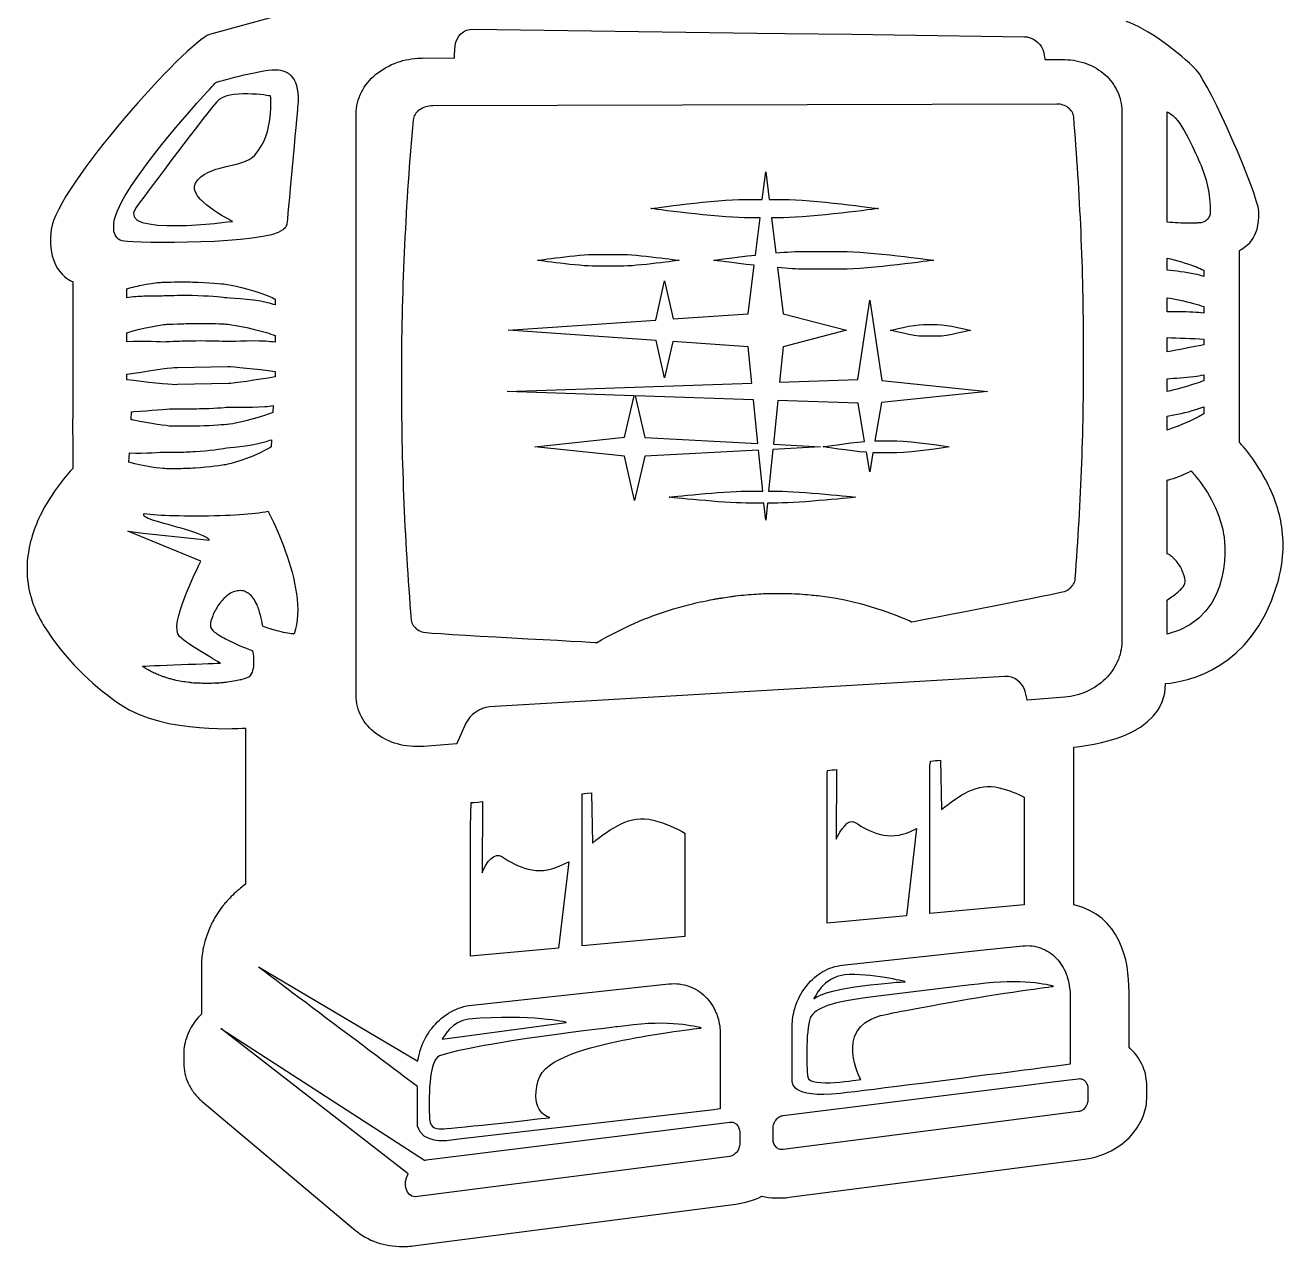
# Model space of a CAD drawing. Header units: millimetres. Extents: x 62 to 3900, y -2118 to 0.
# Drawn here: x 1433.6 to 1514.3, y -1067.6 to -989.4 of the extents above; entities that cross this region are included whole.
import ezdxf

# ---------------------------------------------------------------- set-up
doc = ezdxf.new("R2010")
doc.units = ezdxf.units.MM
doc.layers.add('TEXT', color=5, linetype='Continuous', true_color=0x0000ff)

msp = doc.modelspace()

# ---------------------------------------------------------------- linework, layer by layer
at = {"layer": 'TEXT', "color": 5, "lineweight": 25, "true_color": 0x0000ff}
for points in [[(1451.478, -984.875), (1451.478, -988.316), (1445.4, -989.973)], [(1462.278, -989.626), (1480.459, -989.876), (1482.263, -989.901), (1486.543, -989.96), (1489.258, -989.998), (1497.601, -990.112)], [(1461.087, -991.246), (1461.133, -990.673)], [(1459.111, -991.475), (1461.098, -991.482)], [(1498.853, -991.174), (1498.897, -991.416)], [(1498.907, -991.582), (1500.185, -991.582)], [(1454.778, -1032.296), (1454.778, -995.07)], [(1499.672, -994.426), (1459.708, -994.54)], [(1503.847, -994.883), (1503.847, -995), (1503.847, -995)], [(1503.847, -995), (1503.847, -1028.853)], [(1506.757, -1002.003), (1506.759, -994.932), (1506.759, -994.932)], [(1479.663, -1000.533), (1480.809, -1000.533), (1481.028, -998.766), (1481.245, -1000.533), (1482.171, -1000.533)], [(1480.371, -1004.1), (1480.664, -1001.706), (1479.663, -1001.706)], [(1482.171, -1001.706), (1481.39, -1001.706), (1481.669, -1003.967)], [(1483.488, -1003.861), (1485.909, -1003.861)], [(1511.396, -1016.108), (1511.396, -1003.798)], [(1479.752, -1019.225), (1480.84, -1019.225), (1480.574, -1016.595), (1473.275, -1016.991), (1472.63, -1019.829), (1471.983, -1016.991), (1466.236, -1016.38), (1471.983, -1015.773), (1472.589, -1013.108), (1464.471, -1012.833), (1480.141, -1012.302), (1479.907, -1009.975), (1475.079, -1009.644), (1474.553, -1011.954), (1474.009, -1009.57), (1464.519, -1008.918), (1473.981, -1008.269), (1474.553, -1005.755), (1475.108, -1008.191), (1479.907, -1007.861), (1480.29, -1004.754)], [(1470.14, -1004.054), (1471.702, -1004.054)], [(1471.702, -1004.815), (1470.14, -1004.815)], [(1506.757, -1005.07), (1506.757, -1004.298), (1506.757, -1004.298)], [(1481.783, -1004.904), (1482.148, -1007.861), (1486.209, -1008.918), (1482.148, -1009.974), (1481.919, -1012.242), (1486.934, -1012.074), (1487.694, -1006.999), (1488.461, -1012.127), (1495.23, -1012.833), (1488.448, -1013.538), (1488.028, -1016.002), (1488.037, -1016.002), (1488.037, -1016.005)], [(1485.909, -1005.003), (1483.488, -1005.003)], [(1509.099, -1005.067), (1509.099, -1005.465)], [(1436.63, -1005.796), (1436.63, -1014.506)], [(1440.084, -1006.832), (1440.084, -1006.267)], [(1442.223, -1006.731), (1441.191, -1006.74)], [(1449.604, -1006.922), (1449.604, -1007.294)], [(1506.757, -1007.746), (1506.757, -1006.831), (1506.757, -1006.831)], [(1509.099, -1007.391), (1509.099, -1007.814)], [(1491.129, -1008.543), (1491.83, -1008.543), (1491.83, -1008.543)], [(1491.83, -1008.543), (1492.014, -1008.543)], [(1440.084, -1009.667), (1440.084, -1009.081)], [(1449.604, -1009.26), (1449.604, -1009.679)], [(1492.014, -1009.304), (1491.129, -1009.304)], [(1506.757, -1010.306), (1506.757, -1009.389), (1506.757, -1009.389)], [(1509.099, -1009.479), (1509.099, -1009.848)], [(1443.116, -1011.307), (1443.343, -1011.3), (1446.564, -1011.238)], [(1440.084, -1012.089), (1440.084, -1011.74), (1440.084, -1011.739)], [(1449.604, -1011.548), (1449.604, -1011.908)], [(1506.755, -1012.84), (1506.755, -1012.021), (1506.755, -1012.021)], [(1509.099, -1011.779), (1509.099, -1012.157)], [(1446.603, -1012.335), (1443.343, -1012.399), (1443.155, -1012.406)], [(1472.67, -1013.119), (1473.275, -1015.782), (1480.531, -1016.174), (1480.25, -1013.375), (1472.67, -1013.119)], [(1487.362, -1016.037), (1486.947, -1013.592), (1481.802, -1013.419), (1481.518, -1016.219), (1484.529, -1016.38), (1481.486, -1016.546), (1481.215, -1019.225), (1481.81, -1019.225)], [(1440.36, -1014.647), (1440.386, -1014.135)], [(1449.472, -1013.746), (1449.451, -1014.176)], [(1506.754, -1015.307), (1506.754, -1014.423), (1506.754, -1014.423)], [(1509.099, -1013.822), (1509.099, -1014.276)], [(1436.615, -1014.768), (1436.637, -1016.513)], [(1449.364, -1015.933), (1449.341, -1016.393)], [(1488.037, -1016.005), (1489.425, -1016.005)], [(1436.63, -1016.684), (1436.63, -1017.77)], [(1440.226, -1017.365), (1440.256, -1016.769)], [(1487.901, -1016.76), (1487.694, -1017.984), (1487.481, -1016.735)], [(1489.425, -1016.767), (1488.037, -1016.767)], [(1506.754, -1023.235), (1506.754, -1018.523)], [(1481.81, -1019.985), (1481.139, -1019.985), (1481.028, -1021.079), (1480.918, -1019.985), (1479.752, -1019.985)], [(1444.831, -1023.706), (1440.986, -1022.136), (1440.15, -1021.796), (1441.139, -1021.904), (1445.384, -1022.366)], [(1482.902, -1025.8), (1482.893, -1025.8)], [(1477.766, -1026.129), (1477.772, -1026.129)], [(1506.752, -1028.388), (1506.752, -1026.195)], [(1450.815, -1028.364), (1450.802, -1028.364)], [(1441.805, -1030.856), (1441.812, -1030.856)], [(1496.345, -1031.089), (1493.808, -1031.239), (1463.326, -1033.048)], [(1445.144, -1031.546), (1445.136, -1031.546)], [(1497.783, -1032.574), (1497.658, -1032.06)], [(1500.185, -1032.422), (1497.789, -1032.605)], [(1447.701, -1034.399), (1447.701, -1044.404)], [(1461.824, -1034.081), (1461.233, -1035.391)], [(1461.228, -1035.406), (1459.111, -1035.569)], [(1500.771, -1045.719), (1500.771, -1035.612)], [(1485.572, -1037.055), (1485.549, -1041.52)], [(1491.543, -1046.281), (1491.543, -1036.77)], [(1492.224, -1036.454), (1492.293, -1039.619)], [(1490.307, -1041.014), (1490.693, -1040.84), (1490.058, -1046.417), (1484.959, -1046.889), (1484.959, -1037.353)], [(1469.266, -1048.346), (1469.269, -1038.611)], [(1469.857, -1038.549), (1469.927, -1041.762)], [(1467.843, -1043.227), (1468.404, -1042.975), (1467.762, -1048.487), (1462.103, -1049.008), (1462.103, -1040.7), (1462.151, -1039.173)], [(1462.876, -1039.111), (1462.853, -1043.678)], [(1497.592, -1038.828), (1497.592, -1045.722), (1491.543, -1046.281), (1491.543, -1046.281)], [(1475.836, -1041.127), (1475.836, -1047.741), (1469.266, -1048.346), (1469.266, -1048.346)], [(1485.934, -1049.588), (1494.813, -1048.636), (1497.493, -1048.351)], [(1444.876, -1049.592), (1444.876, -1052.725)], [(1448.521, -1049.691), (1458.735, -1055.746), (1458.735, -1055.746)], [(1462.214, -1052.139), (1474.82, -1050.79)], [(1495.128, -1050.747), (1494.639, -1050.805), (1494.186, -1050.857), (1494.181, -1050.857), (1488.231, -1051.562)], [(1500.529, -1051.472), (1500.529, -1055.936)], [(1504.306, -1054.847), (1504.306, -1051.307)], [(1460.299, -1054.323), (1468.244, -1053.249)], [(1458.122, -1062.944), (1446.113, -1053.641), (1459.162, -1062.075)], [(1478.12, -1054.028), (1478.12, -1058.799), (1477.544, -1058.866), (1461.361, -1060.739), (1460.584, -1060.83)], [(1472.558, -1053.414), (1472.069, -1053.472), (1471.539, -1053.534), (1471.534, -1053.535)], [(1482.728, -1057.037), (1482.728, -1053.495)], [(1443.738, -1055.26), (1443.738, -1055.865)], [(1482.143, -1059.215), (1497.22, -1057.341), (1497.429, -1057.313), (1497.742, -1057.278), (1499.077, -1057.113), (1500.31, -1056.957), (1501.079, -1056.86), (1501.079, -1056.86)], [(1458.713, -1059.901), (1458.713, -1057.366)], [(1501.67, -1057.509), (1501.67, -1058.175)], [(1505.451, -1058.005), (1505.451, -1057.339)], [(1444.919, -1058.31), (1454.751, -1066.578)], [(1459.63, -1062.011), (1478.719, -1059.639)], [(1501.079, -1058.966), (1482.143, -1061.395)], [(1479.368, -1060.31), (1479.368, -1061.005), (1479.368, -1061.005)], [(1481.499, -1060.734), (1481.499, -1060.041)], [(1478.719, -1061.834), (1458.561, -1064.422)], [(1482.521, -1064.457), (1501.447, -1062.015)], [(1458.448, -1067.565), (1479.113, -1064.894)]]:
    msp.add_lwpolyline(points, dxfattribs=at)
for points in [[(1508.626, -992.258), (1507.569, -991.128), (1505.433, -989.561), (1504.126, -989.133)], [(1445.4, -989.973), (1443.973, -990.419), (1435.602, -999.728), (1435.245, -1002.464)], [(1461.133, -990.673), (1461.178, -990.089), (1461.694, -989.618), (1462.278, -989.626)], [(1497.601, -990.112), (1498.103, -990.12), (1498.588, -990.475), (1498.782, -990.938)], [(1498.782, -990.938), (1498.814, -991.015), (1498.837, -991.095), (1498.853, -991.174)], [(1456.056, -992.521), (1456.451, -992.198), (1456.915, -991.933), (1457.432, -991.752)], [(1457.432, -991.752), (1457.892, -991.592), (1458.394, -991.5), (1458.917, -991.482)], [(1458.917, -991.482), (1458.981, -991.482), (1459.046, -991.475), (1459.111, -991.475)], [(1461.098, -991.482), (1461.086, -991.406), (1461.08, -991.327), (1461.087, -991.246)], [(1498.897, -991.416), (1498.907, -991.473), (1498.907, -991.528), (1498.907, -991.582)], [(1500.185, -991.582), (1500.692, -991.589), (1501.174, -991.679), (1501.612, -991.848)], [(1501.612, -991.848), (1502.052, -992.016), (1502.445, -992.258), (1502.779, -992.558)], [(1445.799, -993.041), (1445.799, -993.041), (1448.503, -992.229), (1449.636, -992.229)], [(1449.636, -992.229), (1450.45, -992.229), (1451.222, -992.766), (1451.038, -994.622)], [(1455.123, -993.667), (1455.343, -993.234), (1455.661, -992.846), (1456.056, -992.521)], [(1502.779, -992.558), (1503.105, -992.856), (1503.374, -993.213), (1503.557, -993.604)], [(1512.619, -1001.303), (1512.549, -1000.132), (1509.505, -993.192), (1508.626, -992.258)], [(1439.256, -1002.045), (1439.545, -999.679), (1445.799, -993.041), (1445.799, -993.041)], [(1449.303, -993.909), (1449.303, -993.909), (1446.563, -993.422), (1445.85, -994.283)], [(1445.85, -994.283), (1444.575, -995.826), (1441.038, -1000.553), (1440.67, -1001.077)], [(1448.29, -997.701), (1449.58, -996.265), (1449.303, -993.909), (1449.303, -993.909)], [(1454.778, -995.07), (1454.778, -994.573), (1454.903, -994.097), (1455.123, -993.667)], [(1503.557, -993.604), (1503.742, -994), (1503.847, -994.429), (1503.847, -994.883)], [(1451.038, -994.622), (1451.006, -994.962), (1450.355, -1002.077), (1450.355, -1002.077)], [(1458.561, -995.091), (1458.49, -995.2), (1458.448, -995.318), (1458.435, -995.442)], [(1458.843, -994.807), (1458.725, -994.887), (1458.63, -994.984), (1458.561, -995.091)], [(1459.238, -994.609), (1459.092, -994.656), (1458.958, -994.725), (1458.843, -994.807)], [(1459.708, -994.54), (1459.544, -994.54), (1459.385, -994.566), (1459.238, -994.609)], [(1500.076, -994.491), (1499.949, -994.447), (1499.814, -994.423), (1499.672, -994.426)], [(1500.414, -994.668), (1500.317, -994.594), (1500.201, -994.533), (1500.076, -994.491)], [(1500.658, -994.929), (1500.596, -994.831), (1500.512, -994.741), (1500.414, -994.668)], [(1500.763, -995.254), (1500.754, -995.137), (1500.716, -995.031), (1500.658, -994.929)], [(1506.759, -994.932), (1506.782, -994.941), (1506.804, -994.95), (1506.828, -994.96)], [(1506.828, -994.96), (1507.605, -995.311), (1508.419, -997.251), (1508.843, -998.189)], [(1458.435, -995.442), (1458.195, -998.1), (1458.012, -1000.772), (1457.888, -1003.445)], [(1501.231, -1002.625), (1501.122, -1000.159), (1500.97, -997.699), (1500.763, -995.248)], [(1444.498, -999.503), (1445.221, -998.216), (1447.483, -998.597), (1448.29, -997.701)], [(1508.843, -998.189), (1509.263, -999.12), (1509.515, -1000.185), (1509.515, -1001.361)], [(1446.864, -1001.941), (1446.864, -1001.941), (1443.931, -1000.513), (1444.498, -999.503)], [(1473.667, -1001.121), (1473.667, -1001.121), (1477.894, -1000.533), (1479.663, -1000.533)], [(1482.171, -1000.533), (1483.893, -1000.533), (1488.246, -1001.121), (1488.246, -1001.121)], [(1440.67, -1001.077), (1439.356, -1002.955), (1446.864, -1001.941), (1446.864, -1001.941)], [(1479.663, -1001.706), (1477.94, -1001.706), (1473.667, -1001.121), (1473.667, -1001.121)], [(1488.246, -1001.121), (1488.246, -1001.121), (1483.938, -1001.706), (1482.171, -1001.706)], [(1509.515, -1001.361), (1509.512, -1001.447), (1509.491, -1001.533), (1509.456, -1001.609)], [(1511.396, -1003.798), (1511.655, -1003.631), (1512.732, -1003.142), (1512.619, -1001.303)], [(1439.267, -1002.595), (1439.248, -1002.497), (1439.256, -1002.045), (1439.256, -1002.045)], [(1450.272, -1002.293), (1450.226, -1002.361), (1450.162, -1002.428), (1450.087, -1002.487)], [(1450.355, -1002.077), (1450.345, -1002.148), (1450.317, -1002.221), (1450.272, -1002.293)], [(1508.157, -1002.065), (1507.691, -1002.053), (1507.223, -1002.032), (1506.757, -1002.003)], [(1508.365, -1002.058), (1508.297, -1002.058), (1508.226, -1002.065), (1508.157, -1002.065)], [(1508.616, -1002.048), (1508.533, -1002.055), (1508.447, -1002.055), (1508.365, -1002.058)], [(1508.866, -1002.038), (1508.786, -1002.045), (1508.7, -1002.046), (1508.616, -1002.048)], [(1509.11, -1001.971), (1509.03, -1002.012), (1508.951, -1002.033), (1508.866, -1002.038)], [(1509.312, -1001.823), (1509.254, -1001.886), (1509.182, -1001.933), (1509.11, -1001.971)], [(1509.456, -1001.609), (1509.42, -1001.687), (1509.374, -1001.762), (1509.312, -1001.823)], [(1435.245, -1002.464), (1434.887, -1005.202), (1436.63, -1005.796), (1436.63, -1005.796)], [(1439.911, -1003.219), (1439.556, -1003.157), (1439.332, -1002.903), (1439.267, -1002.595)], [(1450.087, -1002.487), (1448.984, -1003.446), (1440.6, -1003.337), (1439.911, -1003.219)], [(1501.399, -1010.023), (1501.394, -1007.553), (1501.337, -1005.088), (1501.231, -1002.625)], [(1457.888, -1003.445), (1457.76, -1006.12), (1457.693, -1008.802), (1457.682, -1011.478)], [(1481.669, -1003.967), (1482.366, -1003.906), (1483.017, -1003.861), (1483.488, -1003.861)], [(1485.909, -1003.861), (1487.572, -1003.861), (1491.771, -1004.434), (1491.771, -1004.434)], [(1466.402, -1004.438), (1466.402, -1004.438), (1469.038, -1004.054), (1470.14, -1004.054)], [(1470.14, -1004.815), (1469.067, -1004.815), (1466.402, -1004.438), (1466.402, -1004.438)], [(1471.702, -1004.054), (1472.777, -1004.054), (1475.491, -1004.438), (1475.491, -1004.438)], [(1475.491, -1004.438), (1475.491, -1004.438), (1472.805, -1004.815), (1471.702, -1004.815)], [(1477.703, -1004.434), (1477.703, -1004.434), (1478.96, -1004.255), (1480.371, -1004.1)], [(1480.29, -1004.754), (1478.915, -1004.6), (1477.703, -1004.434), (1477.703, -1004.434)], [(1491.771, -1004.434), (1491.771, -1004.434), (1487.616, -1005.003), (1485.909, -1005.003)], [(1506.757, -1004.298), (1507.32, -1004.433), (1507.983, -1004.616), (1508.621, -1004.864)], [(1483.488, -1005.003), (1483.051, -1005.003), (1482.441, -1004.961), (1481.783, -1004.904)], [(1508.524, -1005.32), (1507.917, -1005.192), (1507.294, -1005.118), (1506.757, -1005.07)], [(1509.099, -1005.465), (1508.91, -1005.413), (1508.719, -1005.362), (1508.524, -1005.32)], [(1508.621, -1004.864), (1508.782, -1004.929), (1508.942, -1004.997), (1509.099, -1005.067)], [(1440.084, -1006.267), (1440.458, -1006.146), (1440.825, -1006.067), (1441.141, -1006.003)], [(1441.141, -1006.003), (1441.659, -1005.907), (1442.056, -1005.862), (1442.195, -1005.854)], [(1442.195, -1005.854), (1442.286, -1005.847), (1442.755, -1005.827), (1443.343, -1005.819)], [(1443.343, -1005.819), (1443.643, -1005.812), (1443.969, -1005.812), (1444.299, -1005.826)], [(1444.299, -1005.826), (1445.282, -1005.843), (1446.267, -1005.942), (1446.404, -1005.959)], [(1446.404, -1005.959), (1446.677, -1005.993), (1447.992, -1006.234), (1449.189, -1006.733)], [(1441.191, -1006.74), (1440.858, -1006.753), (1440.471, -1006.771), (1440.084, -1006.832)], [(1443.343, -1006.698), (1442.768, -1006.705), (1442.312, -1006.726), (1442.223, -1006.731)], [(1444.286, -1006.698), (1443.961, -1006.69), (1443.638, -1006.69), (1443.343, -1006.698)], [(1446.345, -1006.829), (1446.212, -1006.811), (1445.251, -1006.715), (1444.286, -1006.698)], [(1449.104, -1007.154), (1447.906, -1006.879), (1446.614, -1006.862), (1446.345, -1006.829)], [(1449.604, -1007.294), (1449.441, -1007.244), (1449.274, -1007.198), (1449.104, -1007.159)], [(1449.189, -1006.733), (1449.329, -1006.794), (1449.468, -1006.856), (1449.604, -1006.922)], [(1506.757, -1006.831), (1507.268, -1006.922), (1507.865, -1007.045), (1508.449, -1007.2)], [(1508.449, -1007.2), (1508.672, -1007.259), (1508.887, -1007.325), (1509.099, -1007.391)], [(1508.404, -1007.76), (1507.836, -1007.732), (1507.257, -1007.735), (1506.757, -1007.746)], [(1509.099, -1007.814), (1508.875, -1007.79), (1508.64, -1007.771), (1508.404, -1007.76)], [(1440.084, -1009.081), (1441.186, -1008.726), (1442.327, -1008.566), (1442.572, -1008.543)], [(1442.572, -1008.543), (1442.641, -1008.536), (1442.943, -1008.523), (1443.343, -1008.509)], [(1443.343, -1008.509), (1443.683, -1008.497), (1444.093, -1008.485), (1444.508, -1008.482)], [(1444.508, -1008.482), (1445.409, -1008.47), (1446.316, -1008.511), (1446.442, -1008.516)], [(1446.442, -1008.516), (1446.697, -1008.533), (1447.906, -1008.722), (1449.038, -1009.067)], [(1489.013, -1008.923), (1489.013, -1008.923), (1490.506, -1008.543), (1491.129, -1008.543)], [(1492.014, -1008.543), (1492.624, -1008.543), (1494.16, -1008.923), (1494.16, -1008.923)], [(1442.593, -1009.667), (1442.349, -1009.687), (1441.188, -1009.584), (1440.084, -1009.667)], [(1443.343, -1009.633), (1442.953, -1009.647), (1442.662, -1009.661), (1442.593, -1009.667)], [(1444.509, -1009.606), (1444.093, -1009.606), (1443.683, -1009.621), (1443.343, -1009.633)], [(1446.422, -1009.642), (1446.298, -1009.633), (1445.404, -1009.597), (1444.509, -1009.606)], [(1449, -1009.626), (1447.869, -1009.565), (1446.674, -1009.655), (1446.422, -1009.642)], [(1449.604, -1009.679), (1449.408, -1009.657), (1449.207, -1009.637), (1449, -1009.626)], [(1449.038, -1009.067), (1449.231, -1009.125), (1449.42, -1009.19), (1449.604, -1009.258)], [(1491.129, -1009.304), (1490.521, -1009.304), (1489.013, -1008.923), (1489.013, -1008.923)], [(1494.16, -1008.923), (1494.16, -1008.923), (1492.639, -1009.304), (1492.014, -1009.304)], [(1506.757, -1009.389), (1507.459, -1009.41), (1508.351, -1009.446), (1509.099, -1009.479)], [(1501.278, -1017.429), (1501.371, -1014.96), (1501.409, -1012.489), (1501.399, -1010.023)], [(1509.099, -1009.848), (1508.349, -1009.998), (1507.454, -1010.175), (1506.757, -1010.306)], [(1446.564, -1011.238), (1446.845, -1011.231), (1448.434, -1011.411), (1449.604, -1011.548)], [(1440.084, -1011.739), (1441.246, -1011.554), (1442.835, -1011.312), (1443.116, -1011.307)], [(1443.155, -1012.406), (1442.872, -1012.413), (1441.257, -1012.229), (1440.084, -1012.089)], [(1449.604, -1011.908), (1448.446, -1012.091), (1446.884, -1012.331), (1446.603, -1012.335)], [(1457.682, -1011.478), (1457.673, -1014.158), (1457.721, -1016.838), (1457.825, -1019.507)], [(1506.755, -1012.021), (1507.267, -1011.987), (1507.871, -1011.941), (1508.465, -1011.87)], [(1508.465, -1011.87), (1508.681, -1011.843), (1508.892, -1011.81), (1509.099, -1011.779)], [(1508.533, -1012.348), (1507.917, -1012.546), (1507.281, -1012.713), (1506.755, -1012.84)], [(1509.099, -1012.157), (1508.913, -1012.225), (1508.728, -1012.287), (1508.533, -1012.348)], [(1436.63, -1014.506), (1436.622, -1014.592), (1436.615, -1014.681), (1436.615, -1014.768)], [(1440.386, -1014.135), (1440.439, -1014.135), (1440.491, -1014.128), (1440.545, -1014.128)], [(1440.545, -1014.128), (1441.606, -1014.066), (1442.728, -1013.944), (1442.962, -1013.95)], [(1442.962, -1013.95), (1443.014, -1013.95), (1443.22, -1013.95), (1443.499, -1013.957)], [(1443.499, -1013.957), (1443.839, -1013.957), (1444.292, -1013.957), (1444.75, -1013.939)], [(1444.75, -1013.939), (1445.585, -1013.92), (1446.418, -1013.858), (1446.537, -1013.845)], [(1446.537, -1013.845), (1446.77, -1013.825), (1447.886, -1013.881), (1448.943, -1013.802)], [(1448.973, -1014.353), (1447.914, -1014.71), (1446.786, -1014.934), (1446.548, -1014.954)], [(1448.943, -1013.802), (1449.123, -1013.79), (1449.3, -1013.77), (1449.472, -1013.746)], [(1449.451, -1014.176), (1449.295, -1014.237), (1449.135, -1014.299), (1448.973, -1014.354)], [(1506.754, -1014.423), (1507.304, -1014.326), (1507.956, -1014.191), (1508.588, -1013.997)], [(1508.707, -1014.49), (1508.035, -1014.833), (1507.326, -1015.11), (1506.754, -1015.307)], [(1508.588, -1013.997), (1508.763, -1013.943), (1508.933, -1013.886), (1509.099, -1013.822)], [(1509.099, -1014.276), (1508.973, -1014.348), (1508.839, -1014.421), (1508.707, -1014.49)], [(1440.521, -1014.683), (1440.466, -1014.672), (1440.414, -1014.658), (1440.36, -1014.647)], [(1442.938, -1015.059), (1442.699, -1015.052), (1441.58, -1014.901), (1440.521, -1014.683)], [(1443.439, -1015.066), (1443.176, -1015.066), (1442.989, -1015.059), (1442.938, -1015.059)], [(1444.741, -1015.051), (1444.259, -1015.065), (1443.783, -1015.067), (1443.439, -1015.066)], [(1446.548, -1014.954), (1446.429, -1014.967), (1445.585, -1015.031), (1444.741, -1015.051)], [(1446.371, -1016.474), (1446.619, -1016.431), (1447.819, -1016.383), (1448.934, -1016.066)], [(1448.934, -1016.066), (1449.08, -1016.026), (1449.224, -1015.978), (1449.364, -1015.927)], [(1484.713, -1016.383), (1484.713, -1016.383), (1486.257, -1016.132), (1487.362, -1016.037)], [(1489.425, -1016.005), (1490.381, -1016.005), (1492.791, -1016.386), (1492.791, -1016.386)], [(1511.642, -1016.39), (1511.557, -1016.292), (1511.477, -1016.198), (1511.396, -1016.108)], [(1436.637, -1016.513), (1436.632, -1016.568), (1436.63, -1016.626), (1436.63, -1016.684)], [(1440.256, -1016.769), (1441.285, -1016.831), (1442.321, -1016.707), (1442.548, -1016.724)], [(1442.548, -1016.724), (1442.619, -1016.724), (1442.938, -1016.733), (1443.362, -1016.724)], [(1443.362, -1016.724), (1443.688, -1016.717), (1444.073, -1016.71), (1444.462, -1016.684)], [(1444.462, -1016.684), (1445.358, -1016.634), (1446.248, -1016.498), (1446.371, -1016.474)], [(1449.008, -1016.583), (1447.894, -1017.172), (1446.677, -1017.488), (1446.422, -1017.531)], [(1449.341, -1016.393), (1449.233, -1016.461), (1449.121, -1016.524), (1449.008, -1016.583)], [(1487.481, -1016.735), (1486.38, -1016.649), (1484.713, -1016.383), (1484.713, -1016.383)], [(1488.037, -1016.767), (1487.993, -1016.767), (1487.947, -1016.767), (1487.901, -1016.76)], [(1492.791, -1016.386), (1492.791, -1016.386), (1490.405, -1016.767), (1489.425, -1016.767)], [(1513.06, -1018.482), (1512.673, -1017.76), (1512.196, -1017.058), (1511.642, -1016.39)], [(1442.524, -1017.78), (1442.292, -1017.761), (1441.269, -1017.668), (1440.226, -1017.365)], [(1446.422, -1017.531), (1446.295, -1017.556), (1445.384, -1017.693), (1444.474, -1017.744)], [(1500.859, -1024.835), (1501.05, -1022.37), (1501.188, -1019.9), (1501.278, -1017.429)], [(1436.471, -1017.945), (1435.877, -1018.614), (1435.364, -1019.312), (1434.948, -1020.025)], [(1436.63, -1017.77), (1436.58, -1017.828), (1436.523, -1017.886), (1436.471, -1017.945)], [(1443.31, -1017.787), (1442.902, -1017.794), (1442.596, -1017.787), (1442.524, -1017.78)], [(1444.474, -1017.744), (1444.06, -1017.773), (1443.651, -1017.783), (1443.31, -1017.787)], [(1506.754, -1018.523), (1506.827, -1018.502), (1506.902, -1018.484), (1506.974, -1018.465)], [(1506.974, -1018.465), (1507.457, -1018.316), (1507.907, -1018.119), (1508.286, -1017.928)], [(1508.286, -1017.928), (1508.353, -1018.005), (1508.427, -1018.087), (1508.504, -1018.178)], [(1508.504, -1018.178), (1508.846, -1018.589), (1509.247, -1019.133), (1509.594, -1019.779)], [(1514.094, -1021.498), (1513.935, -1020.489), (1513.59, -1019.472), (1513.06, -1018.482)], [(1474.835, -1019.606), (1474.835, -1019.606), (1478.304, -1019.225), (1479.752, -1019.225)], [(1481.81, -1019.225), (1483.221, -1019.225), (1486.79, -1019.606), (1486.79, -1019.606)], [(1434.948, -1020.025), (1434.362, -1021.019), (1433.978, -1022.027), (1433.806, -1023.014)], [(1457.825, -1019.507), (1457.929, -1022.174), (1458.093, -1024.832), (1458.314, -1027.478)], [(1479.752, -1019.985), (1478.34, -1019.985), (1474.835, -1019.606), (1474.835, -1019.606)], [(1486.79, -1019.606), (1486.79, -1019.606), (1483.259, -1019.985), (1481.81, -1019.985)], [(1509.594, -1019.779), (1509.945, -1020.423), (1510.237, -1021.171), (1510.366, -1021.989)], [(1441.747, -1021.077), (1441.327, -1020.936), (1441.08, -1020.799), (1441.189, -1020.676)], [(1441.189, -1020.676), (1441.194, -1020.669), (1441.196, -1020.667), (1441.202, -1020.662)], [(1441.202, -1020.662), (1441.43, -1020.691), (1441.708, -1020.718), (1442.043, -1020.737)], [(1442.043, -1020.737), (1442.668, -1020.775), (1443.489, -1020.799), (1444.548, -1020.799)], [(1444.548, -1020.799), (1446.736, -1020.799), (1448.194, -1020.687), (1449.14, -1020.512)], [(1449.14, -1020.512), (1449.172, -1020.577), (1449.204, -1020.638), (1449.235, -1020.705)], [(1449.235, -1020.705), (1449.554, -1021.35), (1449.925, -1022.167), (1450.244, -1023.051)], [(1445.384, -1022.366), (1445.085, -1021.884), (1442.835, -1021.45), (1441.747, -1021.077)], [(1513.766, -1025.299), (1514.146, -1024.051), (1514.289, -1022.781), (1514.094, -1021.498)], [(1510.366, -1021.989), (1510.366, -1021.989), (1511.298, -1027.216), (1506.752, -1028.388)], [(1433.806, -1023.014), (1433.58, -1024.298), (1433.708, -1025.544), (1434.187, -1026.703)], [(1450.244, -1023.051), (1450.564, -1023.933), (1450.837, -1024.887), (1450.964, -1025.805)], [(1506.968, -1023.348), (1506.899, -1023.301), (1506.828, -1023.265), (1506.754, -1023.235)], [(1507.456, -1023.849), (1507.316, -1023.653), (1507.148, -1023.476), (1506.968, -1023.348)], [(1443.475, -1028.54), (1442.713, -1027.804), (1444.649, -1024.15), (1444.831, -1023.706)], [(1507.787, -1024.482), (1507.706, -1024.268), (1507.593, -1024.048), (1507.456, -1023.849)], [(1500.758, -1025.17), (1500.814, -1025.063), (1500.851, -1024.952), (1500.859, -1024.835)], [(1507.907, -1025.059), (1507.907, -1024.897), (1507.865, -1024.692), (1507.787, -1024.482)], [(1447.279, -1025.599), (1447.034, -1025.613), (1446.793, -1025.716), (1446.576, -1025.874)], [(1447.623, -1025.638), (1447.515, -1025.604), (1447.397, -1025.589), (1447.279, -1025.599)], [(1447.932, -1025.803), (1447.834, -1025.727), (1447.731, -1025.673), (1447.623, -1025.638)], [(1448.202, -1026.092), (1448.118, -1025.975), (1448.028, -1025.879), (1447.932, -1025.803)], [(1450.964, -1025.805), (1451.09, -1026.721), (1451.076, -1027.607), (1450.815, -1028.364)], [(1479.098, -1025.934), (1479.542, -1025.879), (1479.988, -1025.838), (1480.434, -1025.812)], [(1480.434, -1025.812), (1480.84, -1025.786), (1481.244, -1025.775), (1481.643, -1025.773)], [(1481.643, -1025.773), (1481.757, -1025.766), (1481.869, -1025.773), (1481.982, -1025.773)], [(1481.982, -1025.773), (1482.289, -1025.773), (1482.597, -1025.783), (1482.902, -1025.8)], [(1482.893, -1025.8), (1482.961, -1025.8), (1483.031, -1025.8), (1483.097, -1025.8)], [(1483.097, -1025.8), (1483.133, -1025.807), (1483.164, -1025.807), (1483.196, -1025.81)], [(1483.196, -1025.81), (1483.195, -1025.81), (1483.192, -1025.81), (1483.189, -1025.81)], [(1483.189, -1025.81), (1483.425, -1025.821), (1483.654, -1025.848), (1483.887, -1025.867)], [(1490.394, -1027.599), (1491.187, -1027.445), (1500.05, -1025.702), (1500.177, -1025.649)], [(1500.177, -1025.649), (1500.305, -1025.599), (1500.42, -1025.53), (1500.518, -1025.448)], [(1500.518, -1025.448), (1500.616, -1025.366), (1500.699, -1025.272), (1500.758, -1025.17)], [(1506.652, -1031.553), (1508.069, -1031.394), (1512.132, -1030.653), (1513.766, -1025.299)], [(1507.116, -1025.942), (1507.342, -1025.771), (1507.539, -1025.607), (1507.68, -1025.46)], [(1507.68, -1025.46), (1507.822, -1025.309), (1507.907, -1025.171), (1507.907, -1025.059)], [(1445.992, -1026.481), (1445.824, -1026.715), (1445.689, -1026.969), (1445.593, -1027.209)], [(1446.576, -1025.874), (1446.358, -1026.034), (1446.159, -1026.247), (1445.992, -1026.481)], [(1448.434, -1026.502), (1448.36, -1026.345), (1448.284, -1026.208), (1448.202, -1026.092)], [(1448.564, -1026.86), (1448.524, -1026.73), (1448.483, -1026.607), (1448.434, -1026.502)], [(1475.125, -1026.764), (1475.55, -1026.636), (1475.981, -1026.518), (1476.416, -1026.416)], [(1476.416, -1026.416), (1476.433, -1026.409), (1476.448, -1026.406), (1476.461, -1026.405)], [(1476.461, -1026.405), (1476.708, -1026.344), (1476.956, -1026.299), (1477.205, -1026.248)], [(1477.205, -1026.248), (1477.384, -1026.214), (1477.564, -1026.167), (1477.746, -1026.136)], [(1477.746, -1026.136), (1477.752, -1026.136), (1477.76, -1026.136), (1477.766, -1026.129)], [(1477.772, -1026.129), (1477.809, -1026.122), (1477.845, -1026.122), (1477.88, -1026.114)], [(1477.88, -1026.114), (1477.968, -1026.102), (1478.052, -1026.089), (1478.143, -1026.076)], [(1478.143, -1026.076), (1478.158, -1026.069), (1478.172, -1026.069), (1478.19, -1026.069)], [(1478.19, -1026.069), (1478.226, -1026.062), (1478.265, -1026.056), (1478.304, -1026.052)], [(1478.304, -1026.052), (1478.466, -1026.023), (1478.632, -1025.999), (1478.793, -1025.977)], [(1478.793, -1025.977), (1478.895, -1025.965), (1478.997, -1025.947), (1479.098, -1025.934)], [(1483.887, -1025.867), (1484.053, -1025.883), (1484.221, -1025.894), (1484.387, -1025.912)], [(1484.387, -1025.912), (1487.508, -1026.229), (1490.394, -1027.599), (1490.394, -1027.599)], [(1506.752, -1026.195), (1506.757, -1026.195), (1506.762, -1026.188), (1506.765, -1026.184)], [(1506.765, -1026.184), (1506.889, -1026.105), (1507.005, -1026.023), (1507.116, -1025.942)], [(1434.187, -1026.703), (1434.394, -1027.214), (1434.661, -1027.683), (1434.956, -1028.129)], [(1445.593, -1027.209), (1445.499, -1027.446), (1445.445, -1027.671), (1445.445, -1027.847)], [(1448.673, -1027.254), (1448.641, -1027.127), (1448.605, -1026.988), (1448.564, -1026.86)], [(1448.754, -1027.618), (1448.73, -1027.509), (1448.704, -1027.386), (1448.673, -1027.254)], [(1472.606, -1027.693), (1473.422, -1027.336), (1474.263, -1027.023), (1475.125, -1026.764)], [(1434.956, -1028.129), (1436.473, -1030.408), (1438.153, -1031.843), (1439.684, -1032.893)], [(1445.445, -1027.847), (1445.445, -1027.972), (1445.55, -1028.105), (1445.72, -1028.246)], [(1448.802, -1027.88), (1448.794, -1027.818), (1448.775, -1027.724), (1448.754, -1027.618)], [(1449.269, -1028.038), (1449.087, -1027.982), (1448.927, -1027.925), (1448.802, -1027.88)], [(1449.303, -1028.047), (1449.291, -1028.047), (1449.28, -1028.04), (1449.269, -1028.038)], [(1449.36, -1028.062), (1449.343, -1028.053), (1449.322, -1028.053), (1449.303, -1028.047)], [(1449.836, -1028.2), (1449.672, -1028.159), (1449.513, -1028.11), (1449.36, -1028.062)], [(1450.402, -1028.328), (1450.226, -1028.296), (1450.033, -1028.251), (1449.836, -1028.2)], [(1458.314, -1027.478), (1458.327, -1027.604), (1458.371, -1027.717), (1458.44, -1027.822)], [(1458.44, -1027.822), (1458.51, -1027.925), (1458.603, -1028.016), (1458.718, -1028.093)], [(1458.718, -1028.093), (1458.832, -1028.168), (1458.964, -1028.224), (1459.105, -1028.262)], [(1470.228, -1028.916), (1470.995, -1028.46), (1471.787, -1028.052), (1472.606, -1027.693)], [(1446.095, -1030.245), (1446.095, -1030.245), (1444.009, -1029.056), (1443.475, -1028.54)], [(1445.72, -1028.246), (1445.891, -1028.389), (1446.134, -1028.533), (1446.406, -1028.681)], [(1446.406, -1028.681), (1446.576, -1028.771), (1446.763, -1028.86), (1446.95, -1028.946)], [(1446.95, -1028.946), (1447.061, -1028.999), (1447.174, -1029.05), (1447.285, -1029.1)], [(1450.802, -1028.364), (1450.69, -1028.364), (1450.557, -1028.35), (1450.402, -1028.328)], [(1459.105, -1028.262), (1459.372, -1028.338), (1470.206, -1028.914), (1470.228, -1028.916)], [(1503.847, -1028.853), (1503.847, -1029.308), (1503.742, -1029.75), (1503.557, -1030.155)], [(1447.285, -1029.1), (1447.587, -1029.231), (1447.889, -1029.354), (1448.15, -1029.453)], [(1448.15, -1029.453), (1448.174, -1029.576), (1448.198, -1029.735), (1448.21, -1029.912)], [(1441.104, -1030.45), (1441.038, -1030.405), (1446.095, -1030.245), (1446.095, -1030.245)], [(1441.204, -1030.516), (1441.172, -1030.493), (1441.138, -1030.472), (1441.104, -1030.45)], [(1441.35, -1030.611), (1441.3, -1030.582), (1441.251, -1030.548), (1441.204, -1030.516)], [(1441.573, -1030.732), (1441.498, -1030.69), (1441.425, -1030.653), (1441.35, -1030.611)], [(1448.202, -1030.454), (1448.181, -1030.632), (1448.142, -1030.798), (1448.066, -1030.935)], [(1448.21, -1029.912), (1448.222, -1030.084), (1448.223, -1030.276), (1448.202, -1030.454)], [(1503.557, -1030.155), (1503.374, -1030.564), (1503.105, -1030.937), (1502.779, -1031.259)], [(1441.812, -1030.856), (1441.723, -1030.814), (1441.639, -1030.765), (1441.551, -1030.719)], [(1441.551, -1030.719), (1441.558, -1030.726), (1441.565, -1030.729), (1441.573, -1030.732)], [(1441.82, -1030.863), (1441.814, -1030.863), (1441.811, -1030.856), (1441.805, -1030.856)], [(1441.942, -1030.913), (1441.902, -1030.897), (1441.862, -1030.881), (1441.82, -1030.863)], [(1441.964, -1030.924), (1441.957, -1030.924), (1441.949, -1030.916), (1441.942, -1030.913)], [(1442.025, -1030.949), (1442.004, -1030.942), (1441.984, -1030.934), (1441.964, -1030.924)], [(1442.283, -1031.058), (1442.195, -1031.023), (1442.111, -1030.987), (1442.025, -1030.949)], [(1442.325, -1031.072), (1442.314, -1031.072), (1442.296, -1031.064), (1442.283, -1031.058)], [(1442.535, -1031.143), (1442.466, -1031.122), (1442.397, -1031.098), (1442.325, -1031.072)], [(1442.768, -1031.22), (1442.69, -1031.197), (1442.612, -1031.17), (1442.535, -1031.143)], [(1443.009, -1031.282), (1442.928, -1031.263), (1442.849, -1031.242), (1442.768, -1031.22)], [(1443.029, -1031.289), (1443.024, -1031.289), (1443.016, -1031.282), (1443.009, -1031.282)], [(1443.25, -1031.346), (1443.176, -1031.33), (1443.104, -1031.31), (1443.029, -1031.289)], [(1444.171, -1031.489), (1443.87, -1031.457), (1443.564, -1031.415), (1443.25, -1031.346)], [(1446.54, -1031.462), (1446.448, -1031.474), (1446.337, -1031.484), (1446.238, -1031.493)], [(1447.055, -1031.38), (1446.899, -1031.409), (1446.73, -1031.439), (1446.54, -1031.462)], [(1447.455, -1031.3), (1447.339, -1031.325), (1447.205, -1031.354), (1447.055, -1031.38)], [(1447.739, -1031.212), (1447.665, -1031.235), (1447.569, -1031.263), (1447.455, -1031.292)], [(1448.066, -1030.935), (1447.992, -1031.067), (1447.888, -1031.171), (1447.739, -1031.212)], [(1497.658, -1032.06), (1497.52, -1031.493), (1496.928, -1031.053), (1496.345, -1031.089)], [(1502.779, -1031.259), (1502.445, -1031.581), (1502.052, -1031.853), (1501.612, -1032.054)], [(1444.222, -1031.498), (1444.206, -1031.491), (1444.188, -1031.491), (1444.171, -1031.489)], [(1444.251, -1031.505), (1444.24, -1031.498), (1444.229, -1031.505), (1444.222, -1031.498)], [(1444.721, -1031.527), (1444.564, -1031.519), (1444.412, -1031.519), (1444.251, -1031.505)], [(1445.136, -1031.546), (1445.002, -1031.546), (1444.858, -1031.531), (1444.721, -1031.527)], [(1445.422, -1031.538), (1445.326, -1031.538), (1445.241, -1031.546), (1445.144, -1031.546)], [(1445.866, -1031.522), (1445.726, -1031.53), (1445.573, -1031.532), (1445.422, -1031.538)], [(1445.924, -1031.522), (1445.907, -1031.522), (1445.886, -1031.522), (1445.866, -1031.522)], [(1445.933, -1031.522), (1445.919, -1031.522), (1445.904, -1031.522), (1445.889, -1031.522)], [(1445.889, -1031.522), (1445.9, -1031.522), (1445.912, -1031.522), (1445.924, -1031.522)], [(1446.238, -1031.493), (1446.134, -1031.501), (1446.041, -1031.515), (1445.933, -1031.522)], [(1501.612, -1032.054), (1501.174, -1032.255), (1500.692, -1032.387), (1500.185, -1032.422)], [(1500.771, -1035.612), (1501.698, -1035.533), (1506.652, -1035.006), (1506.652, -1031.553)], [(1439.684, -1032.893), (1442.499, -1034.826), (1447.701, -1034.399), (1447.701, -1034.399)], [(1455.123, -1033.673), (1454.903, -1033.257), (1454.778, -1032.793), (1454.778, -1032.296)], [(1463.326, -1033.048), (1462.741, -1033.084), (1462.065, -1033.549), (1461.824, -1034.081)], [(1497.789, -1032.605), (1497.785, -1032.593), (1497.785, -1032.586), (1497.783, -1032.574)], [(1456.056, -1034.747), (1455.661, -1034.454), (1455.343, -1034.089), (1455.123, -1033.673)], [(1457.432, -1035.416), (1456.915, -1035.274), (1456.451, -1035.046), (1456.056, -1034.747)], [(1459.111, -1035.569), (1458.516, -1035.614), (1457.948, -1035.555), (1457.432, -1035.416)], [(1461.233, -1035.391), (1461.231, -1035.398), (1461.229, -1035.401), (1461.228, -1035.406)], [(1484.959, -1037.353), (1484.959, -1037.302), (1484.97, -1037.215), (1484.995, -1037.108)], [(1484.995, -1037.108), (1485.189, -1037.089), (1485.378, -1037.073), (1485.572, -1037.055)], [(1491.543, -1036.77), (1491.57, -1036.696), (1491.584, -1036.643), (1491.584, -1036.643)], [(1491.584, -1036.643), (1491.584, -1036.643), (1491.584, -1036.59), (1491.592, -1036.512)], [(1491.592, -1036.512), (1491.804, -1036.492), (1492.014, -1036.472), (1492.224, -1036.454)], [(1492.293, -1039.619), (1493.431, -1038.715), (1494.585, -1037.866), (1495.995, -1038.224)], [(1469.269, -1038.611), (1469.269, -1038.611), (1469.491, -1038.587), (1469.857, -1038.549)], [(1495.995, -1038.224), (1496.625, -1038.384), (1497.153, -1038.599), (1497.592, -1038.828)], [(1462.151, -1039.173), (1462.151, -1039.173), (1462.426, -1039.152), (1462.876, -1039.111)], [(1469.927, -1041.762), (1471.121, -1040.815), (1472.331, -1039.923), (1473.811, -1040.299)], [(1473.811, -1040.299), (1474.649, -1040.511), (1475.318, -1040.818), (1475.836, -1041.127)], [(1485.549, -1041.52), (1485.799, -1040.938), (1486.334, -1040.145), (1486.765, -1040.441)], [(1486.765, -1040.441), (1487.695, -1041.088), (1488.947, -1041.661), (1490.307, -1041.014)], [(1462.853, -1043.678), (1463.092, -1042.978), (1463.675, -1042.314), (1464.128, -1042.626)], [(1464.128, -1042.626), (1465.103, -1043.303), (1466.416, -1043.903), (1467.843, -1043.227)], [(1447.189, -1044.814), (1446.905, -1045.056), (1446.643, -1045.318), (1446.426, -1045.576)], [(1447.382, -1044.656), (1447.336, -1044.69), (1447.234, -1044.775), (1447.189, -1044.814)], [(1447.701, -1044.404), (1447.587, -1044.487), (1447.48, -1044.573), (1447.382, -1044.656)], [(1446.262, -1045.762), (1446.002, -1046.09), (1445.775, -1046.441), (1445.584, -1046.82)], [(1446.426, -1045.576), (1446.366, -1045.64), (1446.305, -1045.708), (1446.262, -1045.762)], [(1504.306, -1051.307), (1504.326, -1049.269), (1503.74, -1046.426), (1500.771, -1045.719)], [(1445.433, -1047.134), (1445.303, -1047.421), (1445.191, -1047.716), (1445.095, -1048.063)], [(1445.584, -1046.82), (1445.529, -1046.913), (1445.483, -1047.015), (1445.433, -1047.134)], [(1445.095, -1048.063), (1445.054, -1048.2), (1445.019, -1048.332), (1444.997, -1048.444)], [(1497.493, -1048.351), (1497.917, -1048.307), (1498.317, -1048.361), (1498.679, -1048.498)], [(1444.954, -1048.685), (1444.899, -1049.012), (1444.876, -1049.307), (1444.876, -1049.592)], [(1444.997, -1048.444), (1444.979, -1048.53), (1444.963, -1048.614), (1444.954, -1048.685)], [(1498.679, -1048.498), (1499.04, -1048.634), (1499.368, -1048.849), (1499.643, -1049.132)], [(1499.643, -1049.132), (1499.916, -1049.416), (1500.134, -1049.764), (1500.288, -1050.16)], [(1458.713, -1057.366), (1458.042, -1056.86), (1448.483, -1049.693), (1448.521, -1049.691)], [(1483.674, -1050.872), (1483.966, -1050.517), (1484.311, -1050.221), (1484.696, -1049.997)], [(1484.696, -1049.997), (1485.074, -1049.779), (1485.497, -1049.638), (1485.934, -1049.588)], [(1474.82, -1050.79), (1475.278, -1050.737), (1475.712, -1050.797), (1476.109, -1050.936)], [(1486.082, -1050.208), (1484.714, -1050.32), (1484.115, -1051.748), (1484.115, -1051.748)], [(1484.115, -1051.748), (1484.915, -1050.971), (1489.69, -1050.659), (1489.962, -1050.646)], [(1489.962, -1050.646), (1489.962, -1050.646), (1487.765, -1050.069), (1486.082, -1050.208)], [(1499.468, -1050.941), (1499.468, -1050.941), (1497.761, -1050.435), (1495.128, -1050.747)], [(1500.288, -1050.16), (1500.312, -1050.218), (1500.33, -1050.282), (1500.351, -1050.344)], [(1500.351, -1050.344), (1500.462, -1050.692), (1500.529, -1051.071), (1500.529, -1051.472)], [(1476.109, -1050.936), (1476.505, -1051.075), (1476.857, -1051.301), (1477.156, -1051.595)], [(1477.156, -1051.595), (1477.453, -1051.891), (1477.695, -1052.249), (1477.862, -1052.663)], [(1482.983, -1052.08), (1483.147, -1051.635), (1483.382, -1051.228), (1483.674, -1050.872)], [(1488.231, -1051.562), (1485.433, -1051.946), (1484.453, -1052.178), (1483.946, -1052.853)], [(1492.914, -1051.954), (1495.998, -1051.393), (1499.468, -1050.941), (1499.468, -1050.941)], [(1460.857, -1052.575), (1461.276, -1052.343), (1461.733, -1052.19), (1462.214, -1052.139)], [(1482.728, -1053.495), (1482.728, -1053.104), (1482.787, -1052.726), (1482.893, -1052.365)], [(1482.893, -1052.365), (1482.921, -1052.268), (1482.949, -1052.172), (1482.983, -1052.08)], [(1488.261, -1052.853), (1488.824, -1052.685), (1490.83, -1052.332), (1492.914, -1051.954)], [(1444.665, -1052.946), (1444.395, -1053.247), (1444.183, -1053.578), (1444.014, -1053.963)], [(1444.85, -1052.749), (1444.796, -1052.803), (1444.711, -1052.893), (1444.665, -1052.946)], [(1444.876, -1052.725), (1444.867, -1052.736), (1444.858, -1052.743), (1444.85, -1052.749)], [(1459.745, -1053.493), (1460.062, -1053.12), (1460.44, -1052.805), (1460.857, -1052.575)], [(1461.979, -1053.043), (1460.951, -1053.122), (1460.299, -1054.323), (1460.299, -1054.323)], [(1468.244, -1053.249), (1468.244, -1053.249), (1466.104, -1052.719), (1461.979, -1053.043)], [(1476.897, -1053.608), (1476.897, -1053.608), (1475.191, -1053.101), (1472.558, -1053.414)], [(1477.862, -1052.663), (1477.899, -1052.756), (1477.932, -1052.853), (1477.961, -1052.949)], [(1477.961, -1052.949), (1478.064, -1053.285), (1478.12, -1053.646), (1478.12, -1054.028)], [(1483.946, -1052.853), (1483.593, -1053.323), (1483.626, -1056.163), (1483.72, -1056.758)], [(1487.116, -1056.908), (1487.116, -1056.908), (1485.396, -1053.714), (1488.261, -1052.853)], [(1444.014, -1053.963), (1443.991, -1054.016), (1443.976, -1054.057), (1443.957, -1054.114)], [(1458.99, -1054.757), (1459.169, -1054.291), (1459.426, -1053.862), (1459.745, -1053.493)], [(1471.534, -1053.535), (1471.534, -1053.535), (1462.451, -1054.562), (1460.125, -1055.4)], [(1471.873, -1054.399), (1473.874, -1053.972), (1476.897, -1053.608), (1476.897, -1053.608)], [(1443.957, -1054.114), (1443.811, -1054.498), (1443.738, -1054.885), (1443.738, -1055.26)], [(1458.861, -1055.159), (1458.899, -1055.022), (1458.939, -1054.888), (1458.99, -1054.757)], [(1466.443, -1056.976), (1466.843, -1055.499), (1469.872, -1054.824), (1471.873, -1054.399)], [(1504.412, -1054.943), (1504.377, -1054.914), (1504.34, -1054.88), (1504.306, -1054.847)], [(1458.735, -1055.746), (1458.735, -1055.746), (1458.811, -1055.35), (1458.861, -1055.159)], [(1460.125, -1055.4), (1459.417, -1055.655), (1459.432, -1058.255), (1459.487, -1059.454)], [(1505.204, -1056.089), (1505.021, -1055.656), (1504.754, -1055.27), (1504.412, -1054.943)], [(1443.738, -1055.865), (1443.738, -1056.084), (1443.762, -1056.309), (1443.811, -1056.522)], [(1497.592, -1056.318), (1493.702, -1056.82), (1487.901, -1057.564), (1485.812, -1057.803)], [(1500.529, -1055.936), (1499.859, -1056.024), (1498.819, -1056.158), (1497.592, -1056.318)], [(1505.451, -1057.339), (1505.451, -1056.913), (1505.367, -1056.499), (1505.204, -1056.089)], [(1443.811, -1056.522), (1443.857, -1056.74), (1443.93, -1056.952), (1444.023, -1057.152)], [(1444.023, -1057.152), (1444.117, -1057.363), (1444.24, -1057.563), (1444.394, -1057.761)], [(1467.193, -1059.353), (1467.193, -1059.353), (1465.875, -1059.063), (1466.443, -1056.976)], [(1485.812, -1057.803), (1482.561, -1058.18), (1482.737, -1057.012), (1482.728, -1057.037)], [(1483.72, -1056.758), (1483.832, -1057.47), (1487.116, -1056.908), (1487.116, -1056.908)], [(1501.079, -1056.86), (1501.159, -1056.849), (1501.236, -1056.86), (1501.308, -1056.891)], [(1501.308, -1056.891), (1501.377, -1056.915), (1501.442, -1056.962), (1501.498, -1057.02)], [(1501.498, -1057.02), (1501.55, -1057.08), (1501.593, -1057.15), (1501.622, -1057.236)], [(1501.622, -1057.236), (1501.656, -1057.316), (1501.67, -1057.408), (1501.67, -1057.509)], [(1444.394, -1057.761), (1444.548, -1057.964), (1444.728, -1058.15), (1444.919, -1058.31)], [(1505.23, -1059.22), (1505.376, -1058.822), (1505.451, -1058.413), (1505.451, -1058.005)], [(1501.308, -1058.88), (1501.236, -1058.925), (1501.159, -1058.956), (1501.079, -1058.966)], [(1501.498, -1058.703), (1501.442, -1058.774), (1501.377, -1058.836), (1501.308, -1058.88)], [(1501.622, -1058.457), (1501.593, -1058.547), (1501.55, -1058.629), (1501.498, -1058.703)], [(1501.67, -1058.175), (1501.67, -1058.273), (1501.656, -1058.368), (1501.622, -1058.457)], [(1459.487, -1059.454), (1459.516, -1060.088), (1460.009, -1060.076), (1460.397, -1060.061)], [(1460.397, -1060.061), (1461.132, -1060.037), (1467.193, -1059.353), (1467.193, -1059.353)], [(1478.719, -1059.639), (1478.808, -1059.63), (1478.895, -1059.639), (1478.973, -1059.666)], [(1478.973, -1059.666), (1479.046, -1059.695), (1479.117, -1059.74), (1479.178, -1059.803)], [(1481.551, -1059.747), (1481.583, -1059.651), (1481.63, -1059.563), (1481.688, -1059.491)], [(1481.688, -1059.491), (1481.746, -1059.417), (1481.815, -1059.349), (1481.891, -1059.303)], [(1481.891, -1059.303), (1481.968, -1059.258), (1482.052, -1059.227), (1482.143, -1059.215)], [(1504.562, -1060.36), (1504.85, -1060.016), (1505.07, -1059.635), (1505.23, -1059.22)], [(1460.584, -1060.83), (1460.584, -1060.83), (1459.058, -1061.047), (1458.713, -1059.901)], [(1479.178, -1059.803), (1479.236, -1059.862), (1479.282, -1059.938), (1479.316, -1060.021)], [(1479.316, -1060.021), (1479.346, -1060.108), (1479.368, -1060.207), (1479.368, -1060.31)], [(1481.499, -1060.041), (1481.499, -1059.94), (1481.517, -1059.838), (1481.551, -1059.747)], [(1503.378, -1061.358), (1503.84, -1061.086), (1504.242, -1060.746), (1504.562, -1060.36)], [(1479.316, -1061.302), (1479.282, -1061.395), (1479.236, -1061.482), (1479.178, -1061.556)], [(1479.368, -1061.005), (1479.368, -1061.11), (1479.346, -1061.207), (1479.316, -1061.302)], [(1481.551, -1061.018), (1481.517, -1060.932), (1481.499, -1060.838), (1481.499, -1060.734)], [(1481.688, -1061.235), (1481.63, -1061.175), (1481.583, -1061.102), (1481.551, -1061.018)], [(1481.891, -1061.368), (1481.815, -1061.343), (1481.746, -1061.297), (1481.688, -1061.235)], [(1459.162, -1062.075), (1459.162, -1062.075), (1459.38, -1062.043), (1459.63, -1062.011)], [(1478.973, -1061.742), (1478.895, -1061.79), (1478.808, -1061.825), (1478.719, -1061.834)], [(1479.178, -1061.556), (1479.117, -1061.631), (1479.047, -1061.694), (1478.973, -1061.742)], [(1482.143, -1061.395), (1482.052, -1061.407), (1481.968, -1061.395), (1481.891, -1061.368)], [(1501.447, -1062.015), (1502.127, -1061.928), (1502.791, -1061.704), (1503.378, -1061.358)], [(1458.561, -1064.422), (1457.976, -1064.396), (1457.759, -1063.614), (1458.122, -1062.944)], [(1479.113, -1064.894), (1479.694, -1064.82), (1480.265, -1064.646), (1480.779, -1064.388)], [(1480.779, -1064.388), (1481.338, -1064.511), (1481.968, -1064.53), (1482.521, -1064.457)], [(1454.751, -1066.578), (1454.79, -1066.612), (1454.83, -1066.646), (1454.87, -1066.676)], [(1454.87, -1066.676), (1455.289, -1067.003), (1455.775, -1067.248), (1456.319, -1067.408)], [(1456.319, -1067.408), (1456.841, -1067.559), (1457.394, -1067.627), (1457.96, -1067.606)], [(1457.96, -1067.606), (1458.122, -1067.599), (1458.284, -1067.583), (1458.448, -1067.565)]]:
    msp.add_open_spline(points, degree=3, dxfattribs=at)

doc.saveas('drawing.dxf')
